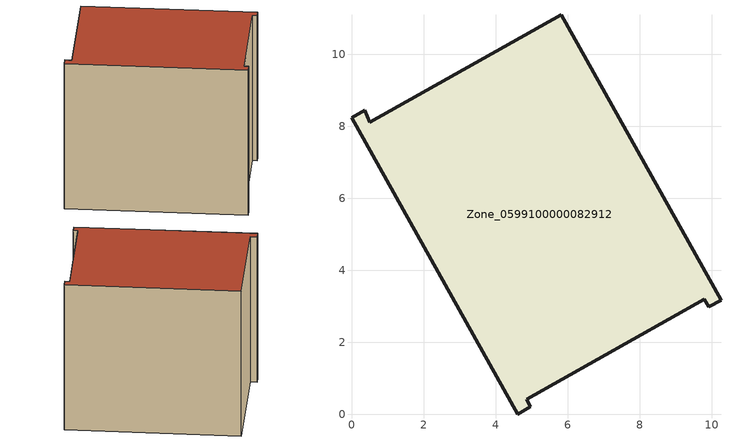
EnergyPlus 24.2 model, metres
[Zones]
Zone_0599100000082912
 floor ground (C_G): 0.36,8.44 0.51,8.11 5.83,11.1 10.26,3.17 9.92,2.98 9.8,3.19 4.86,0.42 4.97,0.21 4.61,0 0,8.24 z0
 wall outside (C_F): 0,8.24 4.61,0 4.97,0.21 4.86,0.42 9.8,3.19 9.92,2.98 10.26,3.17 5.83,11.1 0.51,8.11 0.36,8.44 0,8.24 z0:8.34
 roof outside (C_R): 0.51,8.11 0.36,8.44 0,8.24 4.61,0 4.97,0.21 4.86,0.42 9.8,3.19 9.92,2.98 10.26,3.17 5.83,11.1 z8.34
[BUILDING]
Pand.0599100000082912: North Axis=0; Terrain=City; Loads Convergence Tolerance Value=0.04; Temperature Convergence Tolerance Value=0.4; Solar Distribution=FullExterior; Maximum Number of Warmup Days=25; Minimum Number of Warmup Days=1
[Site:Location]
Rotterdam.The.Hague.AP_ZH_NLD Design_Conditions: Latitude=51.96; Longitude=4.45; Time Zone=1; Elevation=-4.5
[SITE:GROUNDTEMPERATURE:BUILDINGSURFACE]
18, 18, 18, 18, 18, 18, 18, 18, 18, 18, 18, 18
[MATERIAL] Thermal Absorptance=0.9; Solar Absorptance=0.7; Visible Absorptance=0.7
Name | Roughness | Thickness | Conductivity | Density | Specific Heat
G.TC.1965-1974 | MediumSmooth | 0.15 | 0.882353 | 540 | 1210
F.TC.1965-1974 | Rough | 0.3 | 0.697674 | 1920 | 840
R.TC.1965-1974 | MediumRough | 0.2 | 0.232558 | 1500 | 1000
[CONSTRUCTION]
C_G: G.TC.1965-1974
C_F: F.TC.1965-1974
C_R: R.TC.1965-1974
[ZONE]
Zone_0599100000082912: Type=1; Multiplier=1; Ceiling Height=Autocalculate; Volume=Autocalculate; Floor Area=autocalculate; Part of Total Floor Area=Yes
[ZONEINFILTRATION:DESIGNFLOWRATE]
Infil_Zone_0599100000082912: Zone or ZoneList or Space or SpaceList=Zone_0599100000082912; Schedule=AlwaysOn; Design Flow Rate Calculation Method=Flow/Area; Flow Rate per Floor Area=0.003; Constant Term Coefficient=1; Temperature Term Coefficient=0; Velocity Term Coefficient=0; Velocity Squared Term Coefficient=0
[HVACTEMPLATE:ZONE:IDEALLOADSAIRSYSTEM]
Zone_0599100000082912: Maximum Heating Supply Air Temperature=50; Minimum Cooling Supply Air Temperature=13; Maximum Heating Supply Air Humidity Ratio=0.0156; Minimum Cooling Supply Air Humidity Ratio=0.0077; Heating Limit=NoLimit; Cooling Limit=NoLimit; Dehumidification Control Type=ConstantSensibleHeatRatio; Cooling Sensible Heat Ratio=0.7; Dehumidification Setpoint=60; Humidification Control Type=None; Humidification Setpoint=30; Outdoor Air Method=None; Outdoor Air Flow Rate per Person=0.00944; Outdoor Air Flow Rate per Zone Floor Area=0; Outdoor Air Flow Rate per Zone=0; Demand Controlled Ventilation Type=None; Outdoor Air Economizer Type=NoEconomizer; Heat Recovery Type=None; Sensible Heat Recovery Effectiveness=0.7; Latent Heat Recovery Effectiveness=0.65
[ZONECONTROL:THERMOSTAT]
ThermostatControl_Zone_0599100000082912: Zone or ZoneList=Zone_0599100000082912; Control Type Schedule=DualSetpointControlType; Control 1=Thermostat_Zone_0599100000082912; Temperature Difference Between Cutout And Setpoint=0
[THERMOSTATSETPOINT:DUALSETPOINT]
Thermostat_Zone_0599100000082912: Heating Setpoint Temperature Schedule=HeatingSetpoint_Zone_0599100000082912; Cooling Setpoint Temperature Schedule=CoolingSetpoint_Zone_0599100000082912
[SCHEDULE:COMPACT]
HeatingSetpoint_Zone_0599100000082912: Through: 12/31, For: AllDays, Until: 24:00, 21
CoolingSetpoint_Zone_0599100000082912: Through: 12/31, For: AllDays, Until: 24:00, 24
DualSetpointControlType: Through: 12/31, For: AllDays, Until: 24:00, 4
AlwaysOn: Through: 12/31, For: AllDays, Until: 24:00, 1
